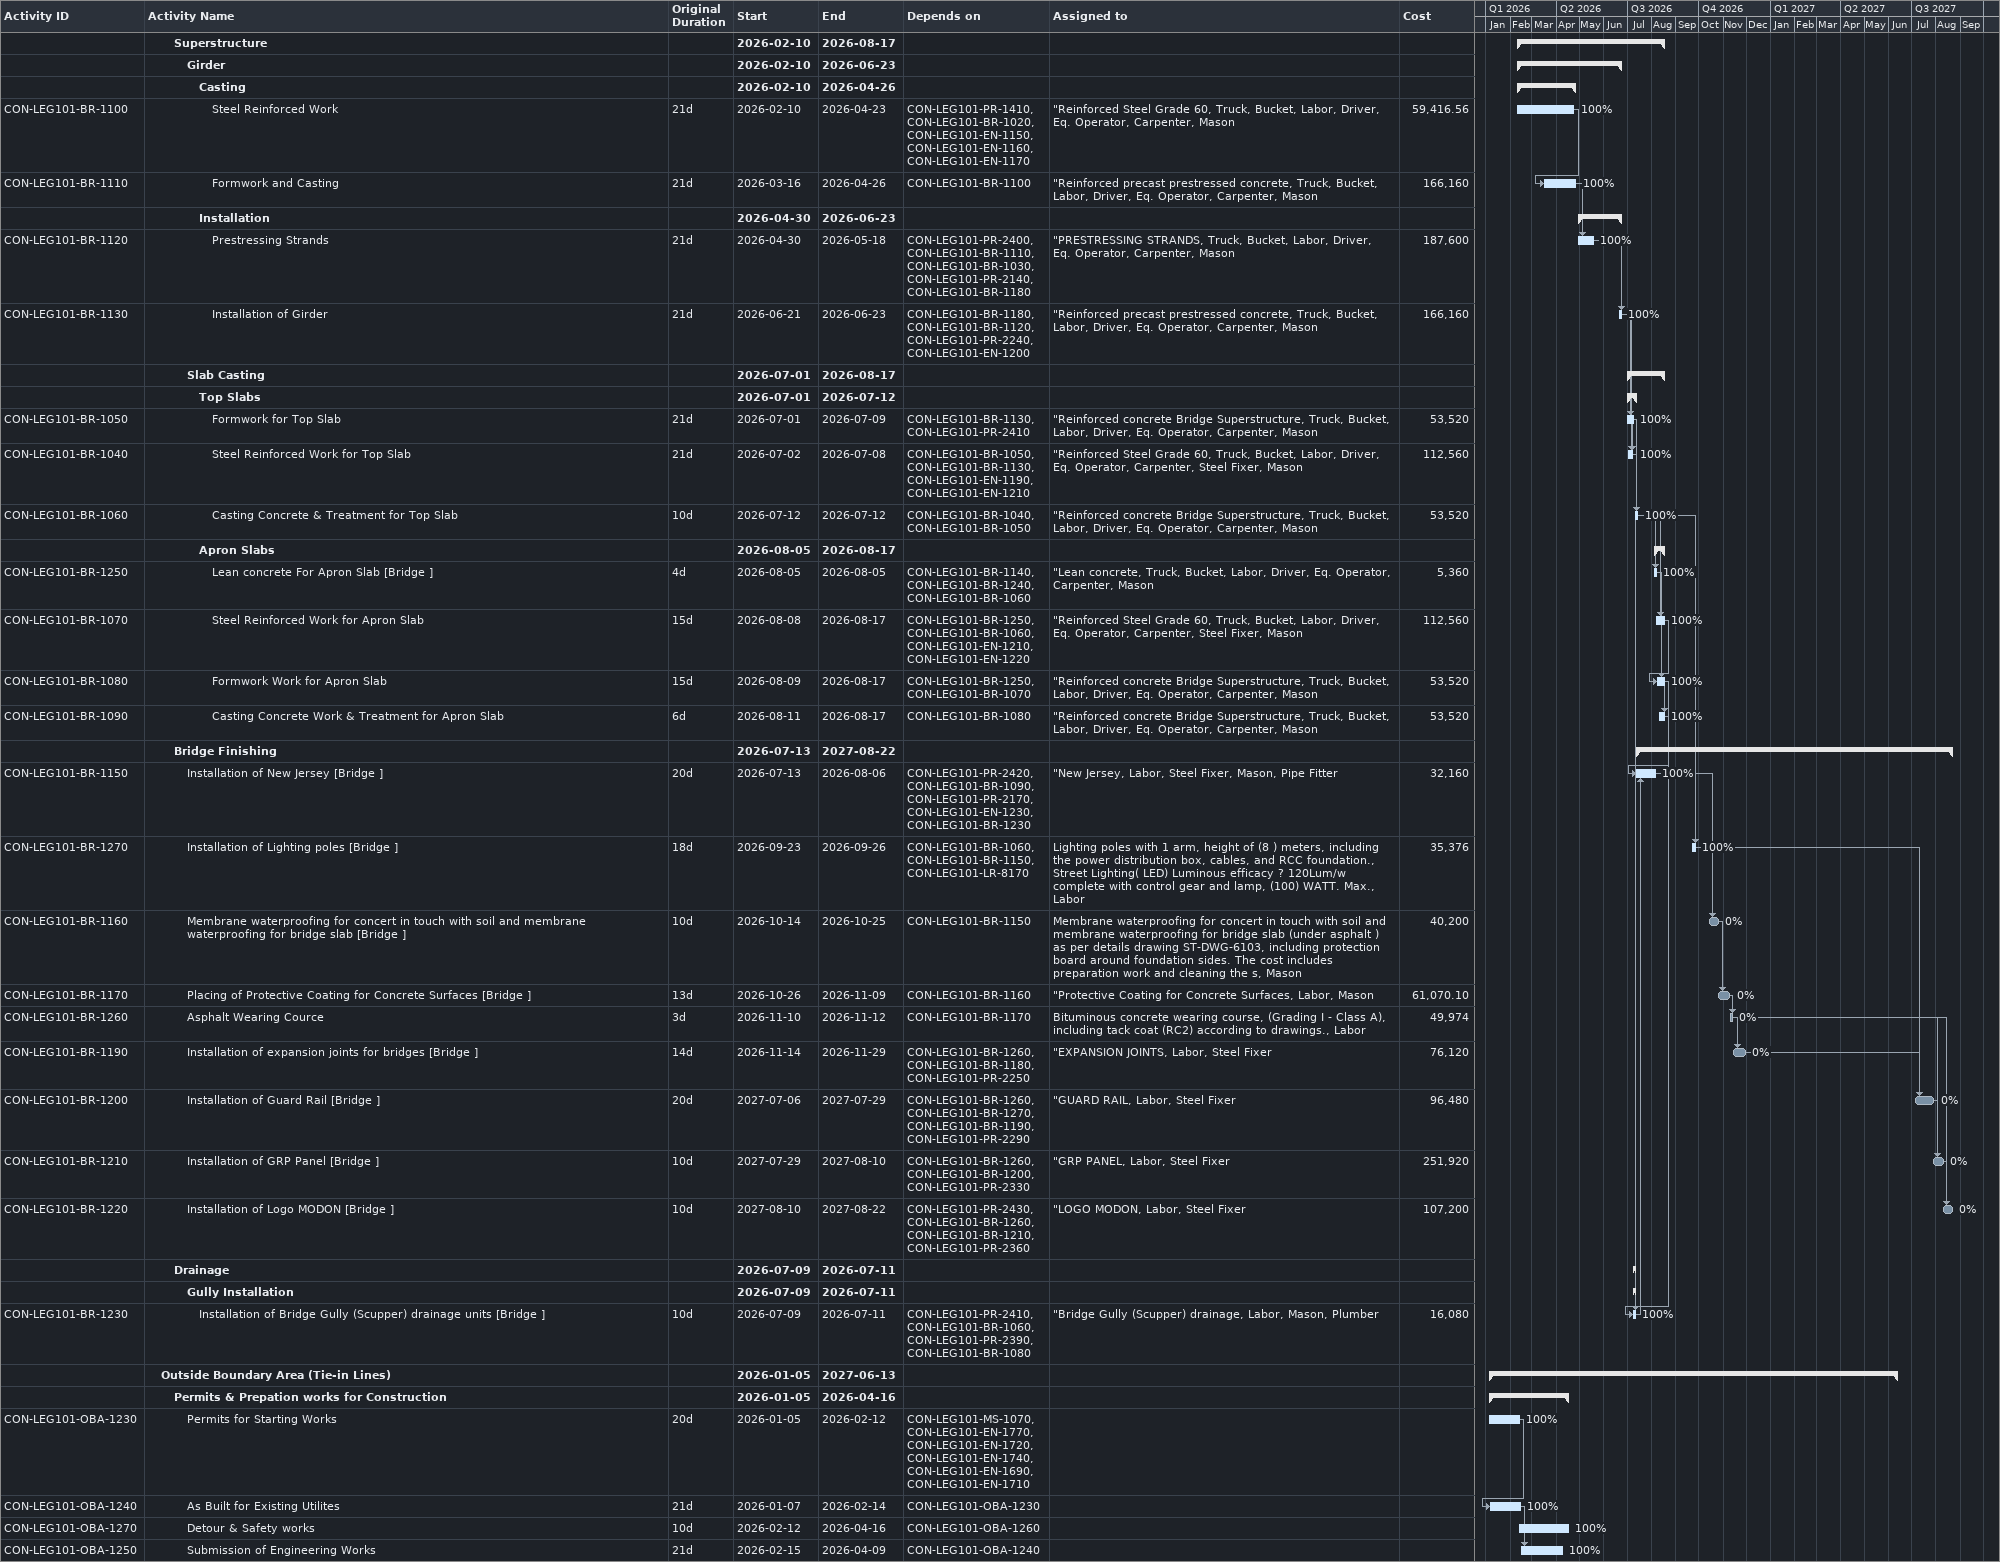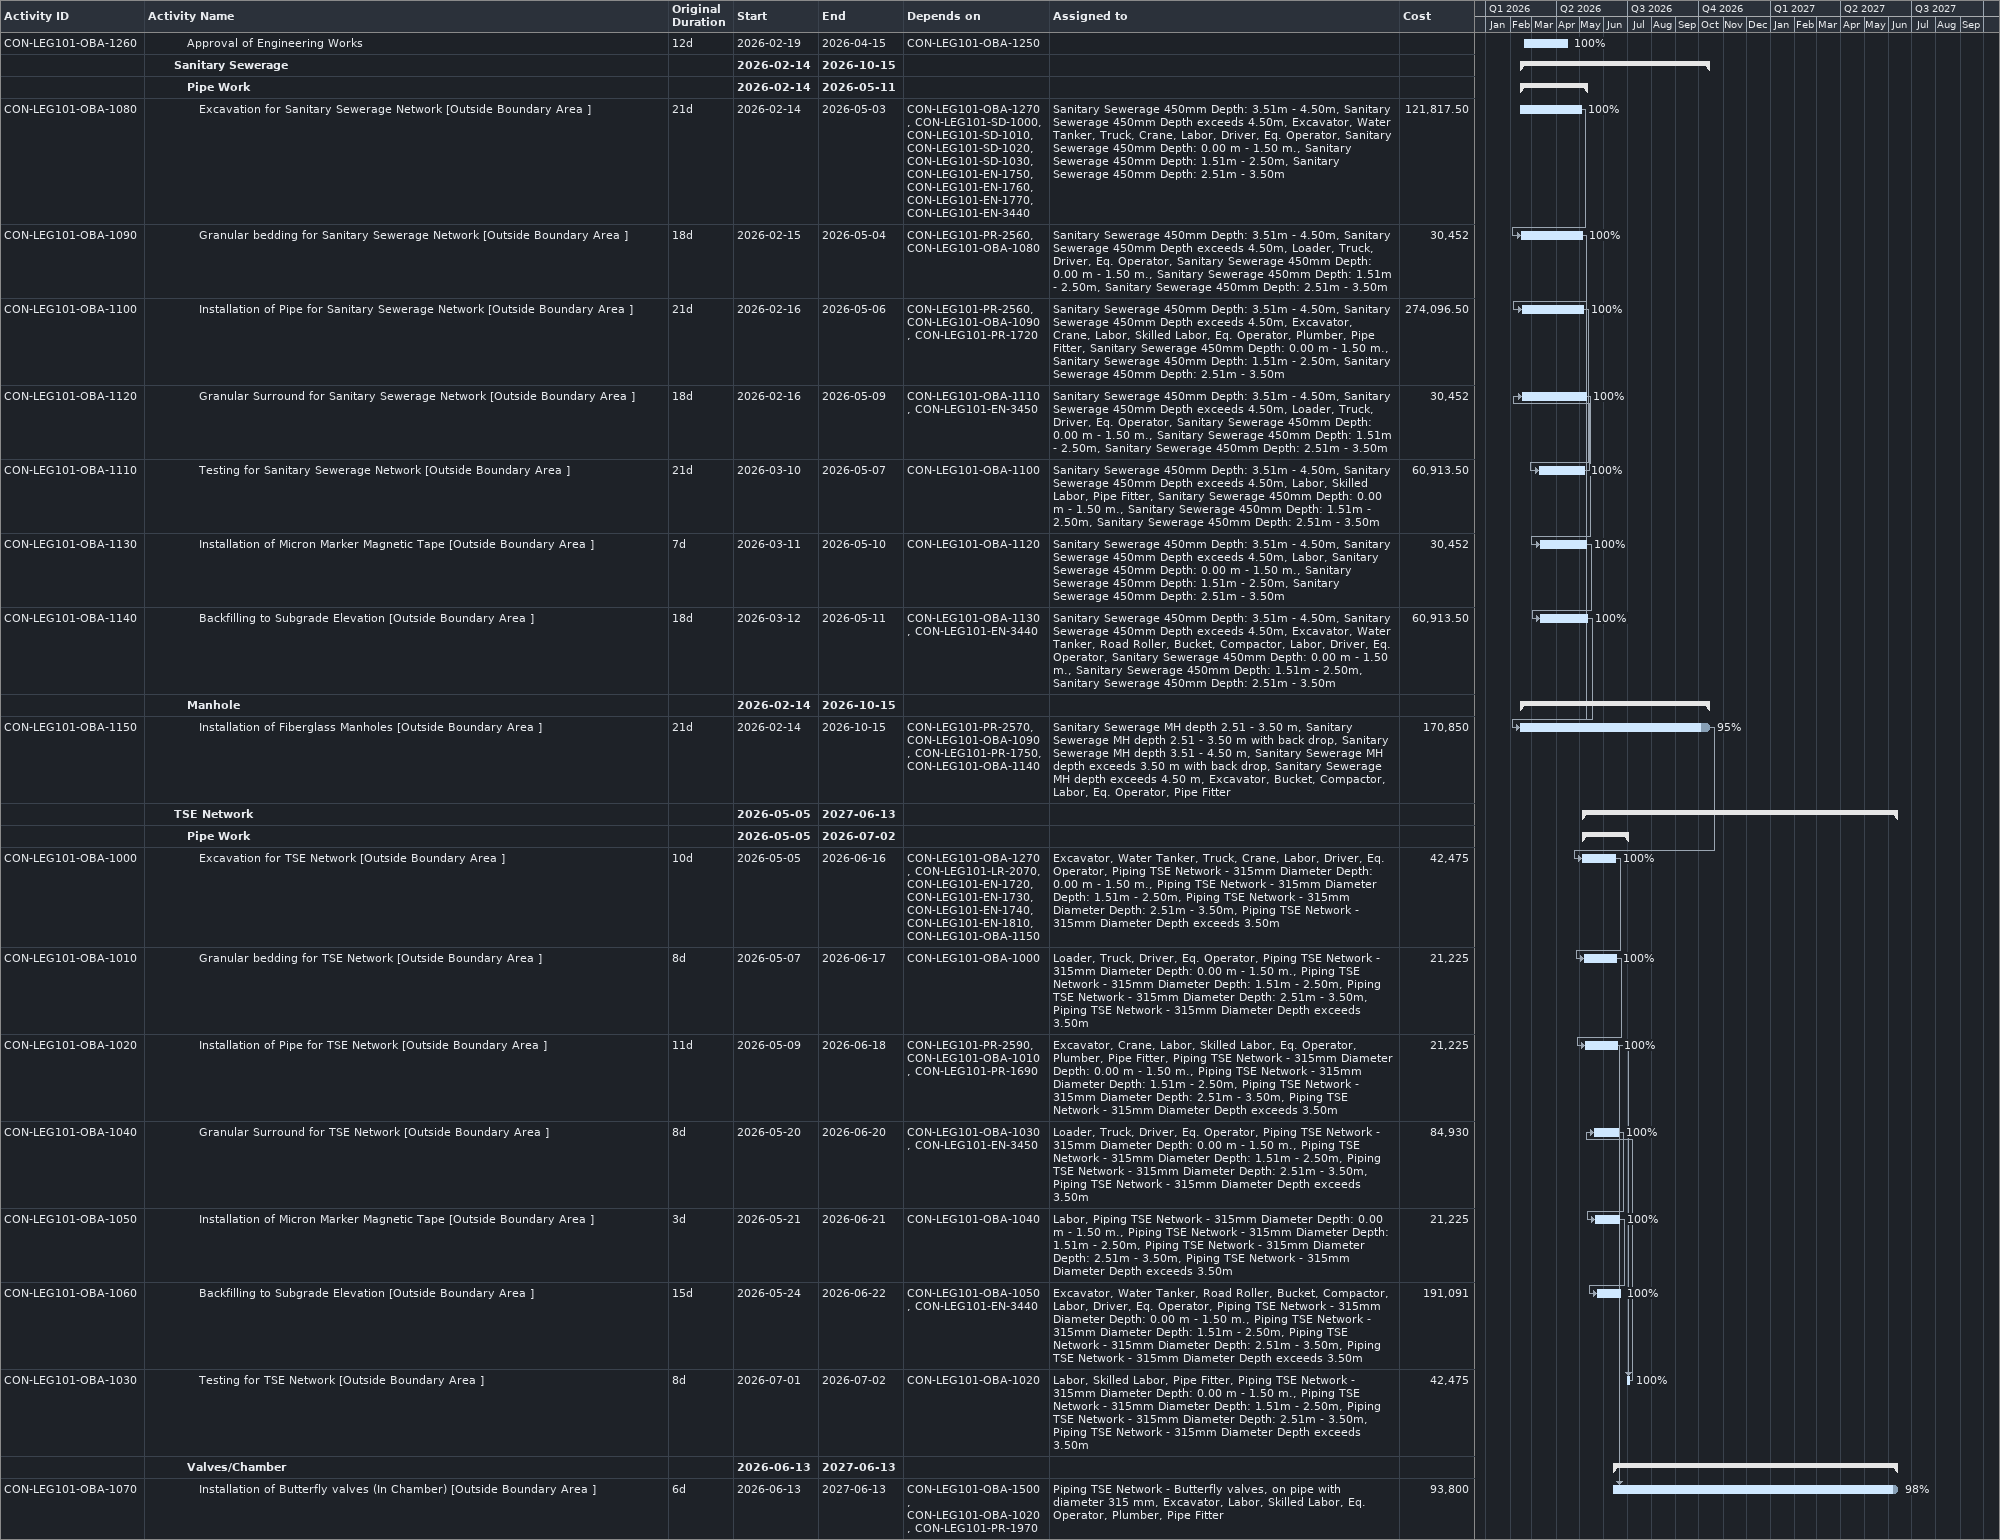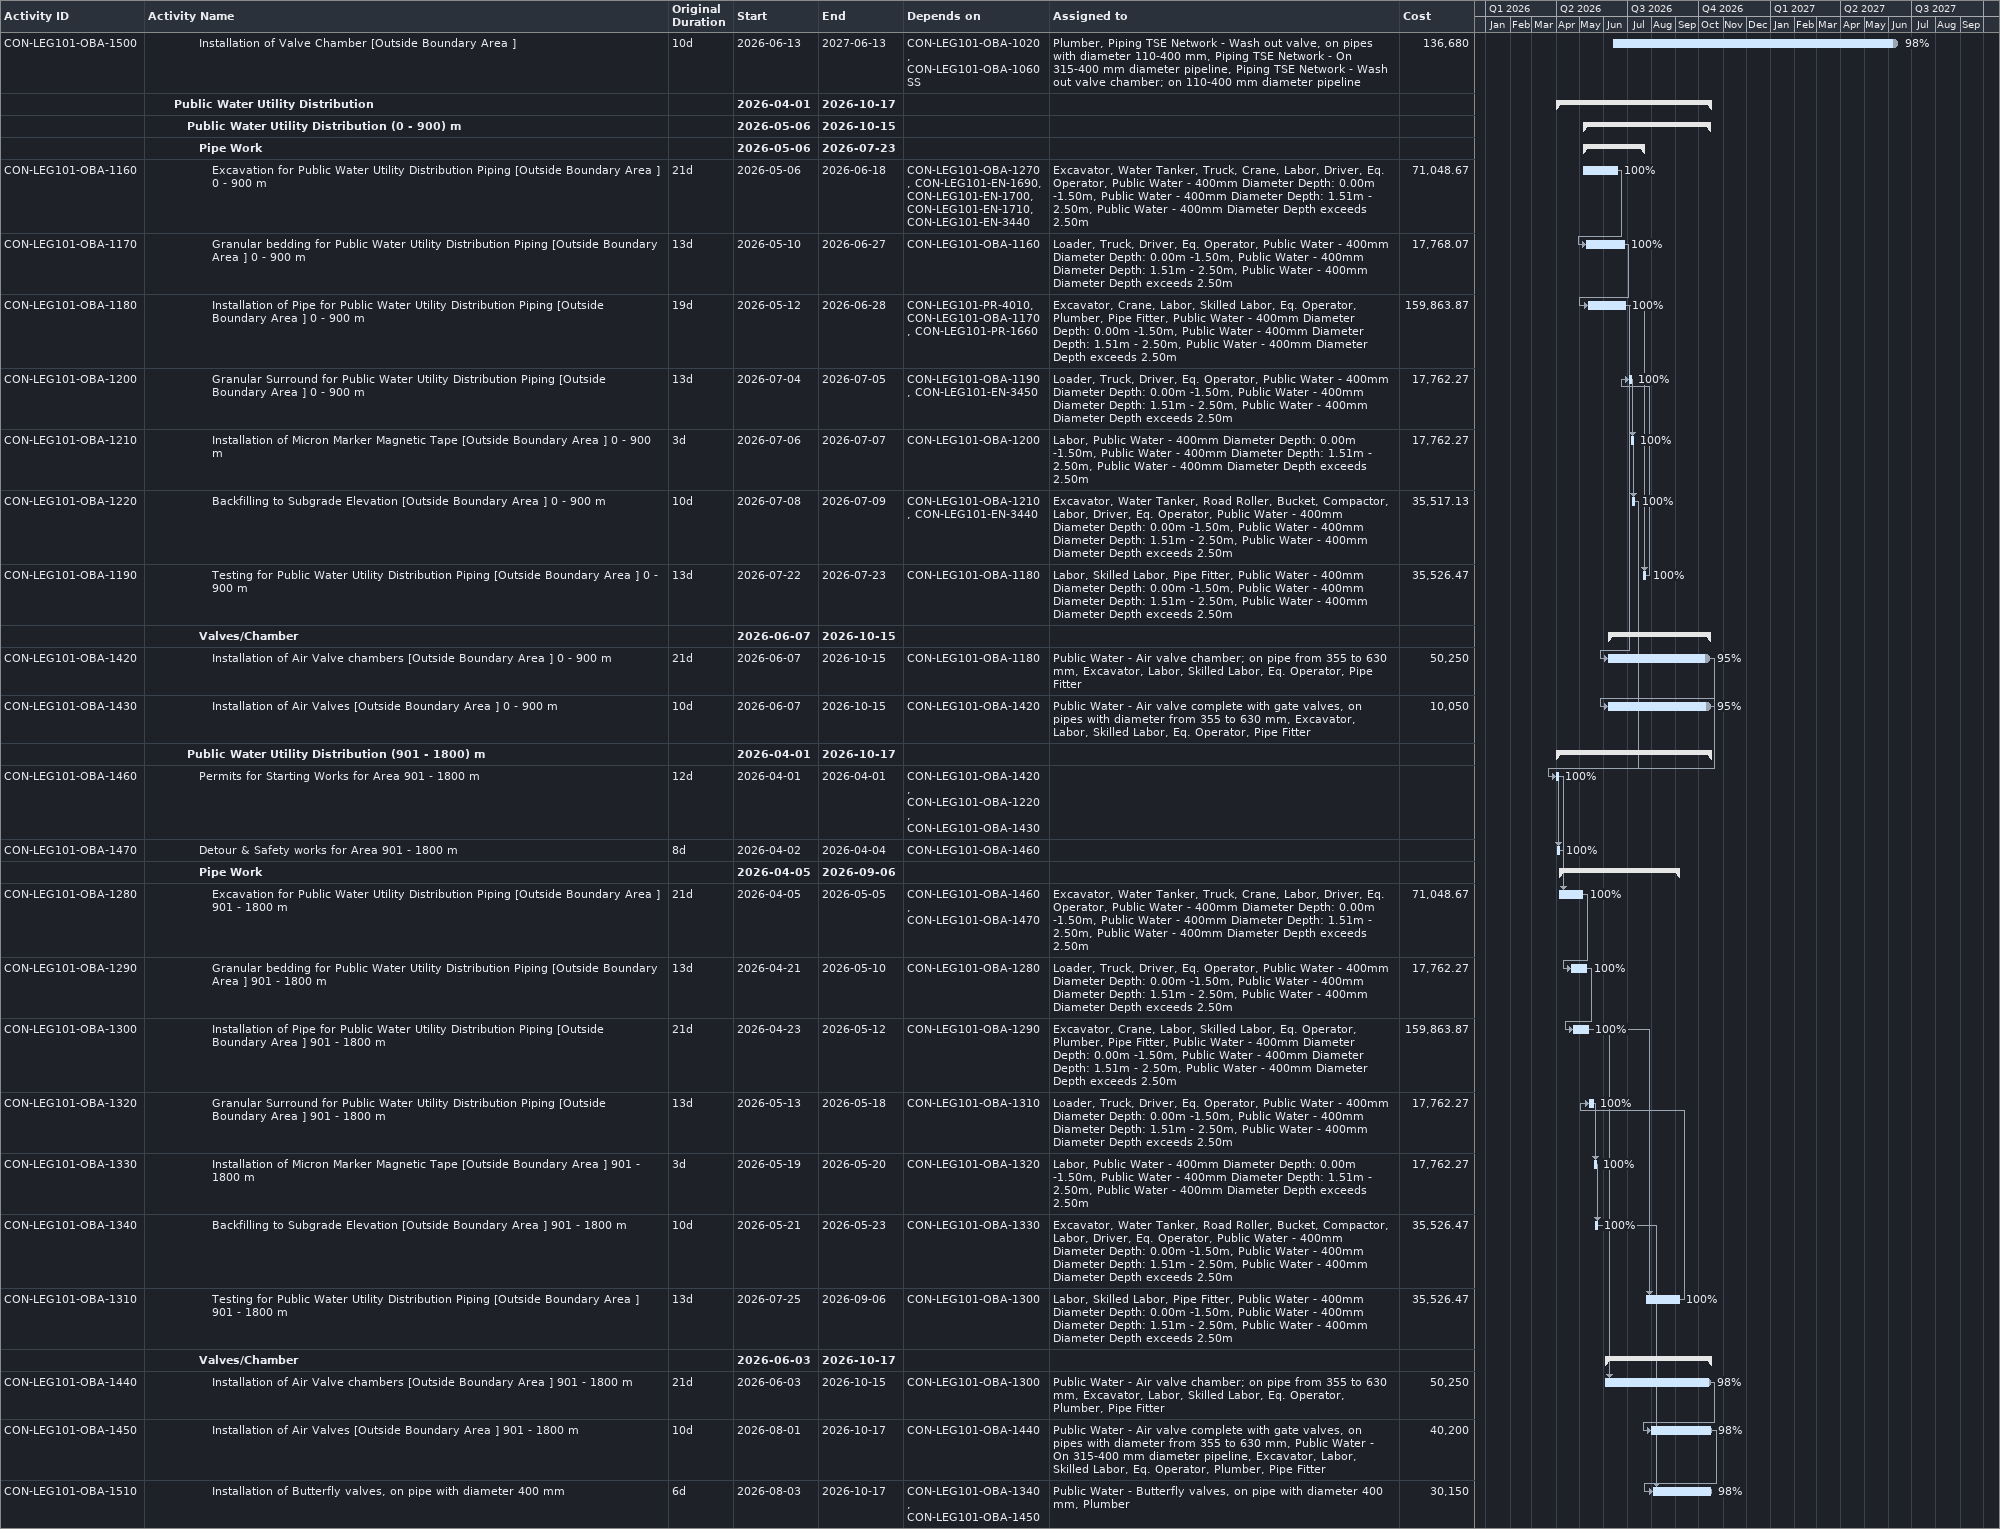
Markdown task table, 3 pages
| ID | Level | Task | Original duration | Start | Finish | Predecessors | Resources | % complete | Cost |
|---|---|---|---|---|---|---|---|---|---|
|  | 3 | **Superstructure** |  | 2026-02-10 | 2026-08-17 |  |  |  |  |
|  | 4 | **Girder** |  | 2026-02-10 | 2026-06-23 |  |  |  |  |
|  | 5 | **Casting** |  | 2026-02-10 | 2026-04-26 |  |  |  |  |
| CON-LEG101-BR-1100 | 6 | Steel Reinforced Work | 21d | 2026-02-10 | 2026-04-23 | CON-LEG101-PR-1410, CON-LEG101-BR-1020, CON-LEG101-EN-1150, CON-LEG101-EN-1160, CON-LEG101-EN-1170 | "Reinforced Steel Grade 60, Truck, Bucket, Labor, Driver, Eq. Operator, Carpenter, Mason | 100 | 59416.56 |
| CON-LEG101-BR-1110 | 6 | Formwork and Casting | 21d | 2026-03-16 | 2026-04-26 | CON-LEG101-BR-1100 | "Reinforced precast prestressed concrete, Truck, Bucket, Labor, Driver, Eq. Operator, Carpenter, Mason | 100 | 166160 |
|  | 5 | **Installation** |  | 2026-04-30 | 2026-06-23 |  |  |  |  |
| CON-LEG101-BR-1120 | 6 | Prestressing Strands | 21d | 2026-04-30 | 2026-05-18 | CON-LEG101-PR-2400, CON-LEG101-BR-1110, CON-LEG101-BR-1030, CON-LEG101-PR-2140, CON-LEG101-BR-1180 | "PRESTRESSING STRANDS, Truck, Bucket, Labor, Driver, Eq. Operator, Carpenter, Mason | 100 | 187600 |
| CON-LEG101-BR-1130 | 6 | Installation of Girder | 21d | 2026-06-21 | 2026-06-23 | CON-LEG101-BR-1180, CON-LEG101-BR-1120, CON-LEG101-PR-2240, CON-LEG101-EN-1200 | "Reinforced precast prestressed concrete, Truck, Bucket, Labor, Driver, Eq. Operator, Carpenter, Mason | 100 | 166160 |
|  | 4 | **Slab Casting** |  | 2026-07-01 | 2026-08-17 |  |  |  |  |
|  | 5 | **Top Slabs** |  | 2026-07-01 | 2026-07-12 |  |  |  |  |
| CON-LEG101-BR-1050 | 6 | Formwork for Top Slab | 21d | 2026-07-01 | 2026-07-09 | CON-LEG101-BR-1130, CON-LEG101-PR-2410 | "Reinforced concrete Bridge Superstructure, Truck, Bucket, Labor, Driver, Eq. Operator, Carpenter, Mason | 100 | 53520 |
| CON-LEG101-BR-1040 | 6 | Steel Reinforced Work for Top Slab | 21d | 2026-07-02 | 2026-07-08 | CON-LEG101-BR-1050, CON-LEG101-BR-1130, CON-LEG101-EN-1190, CON-LEG101-EN-1210 | "Reinforced Steel Grade 60, Truck, Bucket, Labor, Driver, Eq. Operator, Carpenter, Steel Fixer, Mason | 100 | 112560 |
| CON-LEG101-BR-1060 | 6 | Casting Concrete & Treatment for Top Slab | 10d | 2026-07-12 | 2026-07-12 | CON-LEG101-BR-1040, CON-LEG101-BR-1050 | "Reinforced concrete Bridge Superstructure, Truck, Bucket, Labor, Driver, Eq. Operator, Carpenter, Mason | 100 | 53520 |
|  | 5 | **Apron Slabs** |  | 2026-08-05 | 2026-08-17 |  |  |  |  |
| CON-LEG101-BR-1250 | 6 | Lean concrete For Apron Slab [Bridge ] | 4d | 2026-08-05 | 2026-08-05 | CON-LEG101-BR-1140, CON-LEG101-BR-1240, CON-LEG101-BR-1060 | "Lean concrete, Truck, Bucket, Labor, Driver, Eq. Operator, Carpenter, Mason | 100 | 5360 |
| CON-LEG101-BR-1070 | 6 | Steel Reinforced Work for Apron Slab | 15d | 2026-08-08 | 2026-08-17 | CON-LEG101-BR-1250, CON-LEG101-BR-1060, CON-LEG101-EN-1210, CON-LEG101-EN-1220 | "Reinforced Steel Grade 60, Truck, Bucket, Labor, Driver, Eq. Operator, Carpenter, Steel Fixer, Mason | 100 | 112560 |
| CON-LEG101-BR-1080 | 6 | Formwork Work for Apron Slab | 15d | 2026-08-09 | 2026-08-17 | CON-LEG101-BR-1250, CON-LEG101-BR-1070 | "Reinforced concrete Bridge Superstructure, Truck, Bucket, Labor, Driver, Eq. Operator, Carpenter, Mason | 100 | 53520 |
| CON-LEG101-BR-1090 | 6 | Casting Concrete Work & Treatment for Apron Slab | 6d | 2026-08-11 | 2026-08-17 | CON-LEG101-BR-1080 | "Reinforced concrete Bridge Superstructure, Truck, Bucket, Labor, Driver, Eq. Operator, Carpenter, Mason | 100 | 53520 |
|  | 3 | **Bridge Finishing** |  | 2026-07-13 | 2027-08-22 |  |  |  |  |
| CON-LEG101-BR-1150 | 4 | Installation of New Jersey [Bridge ] | 20d | 2026-07-13 | 2026-08-06 | CON-LEG101-PR-2420, CON-LEG101-BR-1090, CON-LEG101-PR-2170, CON-LEG101-EN-1230, CON-LEG101-BR-1230 | "New Jersey, Labor, Steel Fixer, Mason, Pipe Fitter | 100 | 32160 |
| CON-LEG101-BR-1270 | 4 | Installation of Lighting poles [Bridge ] | 18d | 2026-09-23 | 2026-09-26 | CON-LEG101-BR-1060, CON-LEG101-BR-1150, CON-LEG101-LR-8170 | Lighting poles with 1 arm, height of (8 ) meters, including the power distribution box, cables, and RCC foundation., Street Lighting( LED) Luminous efficacy ? 120Lum/w complete with control gear and lamp, (100) WATT. Max., Labor | 100 | 35376 |
| CON-LEG101-BR-1160 | 4 | Membrane waterproofing for concert in touch with soil and membrane waterproofing for bridge slab [Bridge ] | 10d | 2026-10-14 | 2026-10-25 | CON-LEG101-BR-1150 | Membrane waterproofing for concert in touch with soil and membrane waterproofing for bridge slab (under asphalt ) as per details drawing ST-DWG-6103, including protection board around foundation sides. The cost includes preparation work and cleaning the s, Mason | 0 | 40200 |
| CON-LEG101-BR-1170 | 4 | Placing of Protective Coating for Concrete Surfaces [Bridge ] | 13d | 2026-10-26 | 2026-11-09 | CON-LEG101-BR-1160 | "Protective Coating for Concrete Surfaces, Labor, Mason | 0 | 61070.10 |
| CON-LEG101-BR-1260 | 4 | Asphalt Wearing Cource | 3d | 2026-11-10 | 2026-11-12 | CON-LEG101-BR-1170 | Bituminous concrete wearing course, (Grading I - Class A), including tack coat (RC2) according to drawings., Labor | 0 | 49974 |
| CON-LEG101-BR-1190 | 4 | Installation of expansion joints for bridges [Bridge ] | 14d | 2026-11-14 | 2026-11-29 | CON-LEG101-BR-1260, CON-LEG101-BR-1180, CON-LEG101-PR-2250 | "EXPANSION JOINTS, Labor, Steel Fixer | 0 | 76120 |
| CON-LEG101-BR-1200 | 4 | Installation of Guard Rail [Bridge ] | 20d | 2027-07-06 | 2027-07-29 | CON-LEG101-BR-1260, CON-LEG101-BR-1270, CON-LEG101-BR-1190, CON-LEG101-PR-2290 | "GUARD RAIL, Labor, Steel Fixer | 0 | 96480 |
| CON-LEG101-BR-1210 | 4 | Installation of GRP Panel [Bridge ] | 10d | 2027-07-29 | 2027-08-10 | CON-LEG101-BR-1260, CON-LEG101-BR-1200, CON-LEG101-PR-2330 | "GRP PANEL, Labor, Steel Fixer | 0 | 251920 |
| CON-LEG101-BR-1220 | 4 | Installation of Logo MODON [Bridge ] | 10d | 2027-08-10 | 2027-08-22 | CON-LEG101-PR-2430, CON-LEG101-BR-1260, CON-LEG101-BR-1210, CON-LEG101-PR-2360 | "LOGO MODON, Labor, Steel Fixer | 0 | 107200 |
|  | 3 | **Drainage** |  | 2026-07-09 | 2026-07-11 |  |  |  |  |
|  | 4 | **Gully Installation** |  | 2026-07-09 | 2026-07-11 |  |  |  |  |
| CON-LEG101-BR-1230 | 5 | Installation of Bridge Gully (Scupper) drainage units [Bridge ] | 10d | 2026-07-09 | 2026-07-11 | CON-LEG101-PR-2410, CON-LEG101-BR-1060, CON-LEG101-PR-2390, CON-LEG101-BR-1080 | "Bridge Gully (Scupper) drainage, Labor, Mason, Plumber | 100 | 16080 |
|  | 2 | **Outside Boundary Area (Tie-in Lines)** |  | 2026-01-05 | 2027-06-13 |  |  |  |  |
|  | 3 | **Permits & Prepation works for Construction** |  | 2026-01-05 | 2026-04-16 |  |  |  |  |
| CON-LEG101-OBA-1230 | 4 | Permits for Starting Works | 20d | 2026-01-05 | 2026-02-12 | CON-LEG101-MS-1070, CON-LEG101-EN-1770, CON-LEG101-EN-1720, CON-LEG101-EN-1740, CON-LEG101-EN-1690, CON-LEG101-EN-1710 |  | 100 |  |
| CON-LEG101-OBA-1240 | 4 | As Built for Existing Utilites | 21d | 2026-01-07 | 2026-02-14 | CON-LEG101-OBA-1230 |  | 100 |  |
| CON-LEG101-OBA-1270 | 4 | Detour & Safety works | 10d | 2026-02-12 | 2026-04-16 | CON-LEG101-OBA-1260 |  | 100 |  |
| CON-LEG101-OBA-1250 | 4 | Submission of Engineering Works | 21d | 2026-02-15 | 2026-04-09 | CON-LEG101-OBA-1240 |  | 100 |  |
| CON-LEG101-OBA-1260 | 4 | Approval of Engineering Works | 12d | 2026-02-19 | 2026-04-15 | CON-LEG101-OBA-1250 |  | 100 |  |
|  | 3 | **Sanitary Sewerage** |  | 2026-02-14 | 2026-10-15 |  |  |  |  |
|  | 4 | **Pipe Work** |  | 2026-02-14 | 2026-05-11 |  |  |  |  |
| CON-LEG101-OBA-1080 | 5 | Excavation for Sanitary Sewerage Network [Outside Boundary Area ] | 21d | 2026-02-14 | 2026-05-03 | CON-LEG101-OBA-1270, CON-LEG101-SD-1000, CON-LEG101-SD-1010, CON-LEG101-SD-1020, CON-LEG101-SD-1030, CON-LEG101-EN-1750, CON-LEG101-EN-1760, CON-LEG101-EN-1770, CON-LEG101-EN-3440 | Sanitary Sewerage 450mm Depth: 3.51m - 4.50m, Sanitary Sewerage 450mm Depth exceeds 4.50m, Excavator, Water Tanker, Truck, Crane, Labor, Driver, Eq. Operator, Sanitary Sewerage 450mm Depth: 0.00 m - 1.50 m., Sanitary Sewerage 450mm Depth: 1.51m - 2.50m, Sanitary Sewerage 450mm Depth: 2.51m - 3.50m | 100 | 121817.50 |
| CON-LEG101-OBA-1090 | 5 | Granular bedding for Sanitary Sewerage Network [Outside Boundary Area ] | 18d | 2026-02-15 | 2026-05-04 | CON-LEG101-PR-2560, CON-LEG101-OBA-1080 | Sanitary Sewerage 450mm Depth: 3.51m - 4.50m, Sanitary Sewerage 450mm Depth exceeds 4.50m, Loader, Truck, Driver, Eq. Operator, Sanitary Sewerage 450mm Depth: 0.00 m - 1.50 m., Sanitary Sewerage 450mm Depth: 1.51m - 2.50m, Sanitary Sewerage 450mm Depth: 2.51m - 3.50m | 100 | 30452 |
| CON-LEG101-OBA-1100 | 5 | Installation of Pipe for Sanitary Sewerage Network [Outside Boundary Area ] | 21d | 2026-02-16 | 2026-05-06 | CON-LEG101-PR-2560, CON-LEG101-OBA-1090, CON-LEG101-PR-1720 | Sanitary Sewerage 450mm Depth: 3.51m - 4.50m, Sanitary Sewerage 450mm Depth exceeds 4.50m, Excavator, Crane, Labor, Skilled Labor, Eq. Operator, Plumber, Pipe Fitter, Sanitary Sewerage 450mm Depth: 0.00 m - 1.50 m., Sanitary Sewerage 450mm Depth: 1.51m - 2.50m, Sanitary Sewerage 450mm Depth: 2.51m - 3.50m | 100 | 274096.50 |
| CON-LEG101-OBA-1120 | 5 | Granular Surround for Sanitary Sewerage Network [Outside Boundary Area ] | 18d | 2026-02-16 | 2026-05-09 | CON-LEG101-OBA-1110, CON-LEG101-EN-3450 | Sanitary Sewerage 450mm Depth: 3.51m - 4.50m, Sanitary Sewerage 450mm Depth exceeds 4.50m, Loader, Truck, Driver, Eq. Operator, Sanitary Sewerage 450mm Depth: 0.00 m - 1.50 m., Sanitary Sewerage 450mm Depth: 1.51m - 2.50m, Sanitary Sewerage 450mm Depth: 2.51m - 3.50m | 100 | 30452 |
| CON-LEG101-OBA-1110 | 5 | Testing for Sanitary Sewerage Network [Outside Boundary Area ] | 21d | 2026-03-10 | 2026-05-07 | CON-LEG101-OBA-1100 | Sanitary Sewerage 450mm Depth: 3.51m - 4.50m, Sanitary Sewerage 450mm Depth exceeds 4.50m, Labor, Skilled Labor, Pipe Fitter, Sanitary Sewerage 450mm Depth: 0.00 m - 1.50 m., Sanitary Sewerage 450mm Depth: 1.51m - 2.50m, Sanitary Sewerage 450mm Depth: 2.51m - 3.50m | 100 | 60913.50 |
| CON-LEG101-OBA-1130 | 5 | Installation of Micron Marker Magnetic Tape [Outside Boundary Area ] | 7d | 2026-03-11 | 2026-05-10 | CON-LEG101-OBA-1120 | Sanitary Sewerage 450mm Depth: 3.51m - 4.50m, Sanitary Sewerage 450mm Depth exceeds 4.50m, Labor, Sanitary Sewerage 450mm Depth: 0.00 m - 1.50 m., Sanitary Sewerage 450mm Depth: 1.51m - 2.50m, Sanitary Sewerage 450mm Depth: 2.51m - 3.50m | 100 | 30452 |
| CON-LEG101-OBA-1140 | 5 | Backfilling to Subgrade Elevation [Outside Boundary Area ] | 18d | 2026-03-12 | 2026-05-11 | CON-LEG101-OBA-1130, CON-LEG101-EN-3440 | Sanitary Sewerage 450mm Depth: 3.51m - 4.50m, Sanitary Sewerage 450mm Depth exceeds 4.50m, Excavator, Water Tanker, Road Roller, Bucket, Compactor, Labor, Driver, Eq. Operator, Sanitary Sewerage 450mm Depth: 0.00 m - 1.50 m., Sanitary Sewerage 450mm Depth: 1.51m - 2.50m, Sanitary Sewerage 450mm Depth: 2.51m - 3.50m | 100 | 60913.50 |
|  | 4 | **Manhole** |  | 2026-02-14 | 2026-10-15 |  |  |  |  |
| CON-LEG101-OBA-1150 | 5 | Installation of Fiberglass Manholes [Outside Boundary Area ] | 21d | 2026-02-14 | 2026-10-15 | CON-LEG101-PR-2570, CON-LEG101-OBA-1090, CON-LEG101-PR-1750, CON-LEG101-OBA-1140 | Sanitary Sewerage MH depth 2.51 - 3.50 m, Sanitary Sewerage MH depth 2.51 - 3.50 m with back drop, Sanitary Sewerage MH depth 3.51 - 4.50 m, Sanitary Sewerage MH depth exceeds 3.50 m with back drop, Sanitary Sewerage MH depth exceeds 4.50 m, Excavator, Bucket, Compactor, Labor, Eq. Operator, Pipe Fitter | 95 | 170850 |
|  | 3 | **TSE Network** |  | 2026-05-05 | 2027-06-13 |  |  |  |  |
|  | 4 | **Pipe Work** |  | 2026-05-05 | 2026-07-02 |  |  |  |  |
| CON-LEG101-OBA-1000 | 5 | Excavation for TSE Network [Outside Boundary Area ] | 10d | 2026-05-05 | 2026-06-16 | CON-LEG101-OBA-1270, CON-LEG101-LR-2070, CON-LEG101-EN-1720, CON-LEG101-EN-1730, CON-LEG101-EN-1740, CON-LEG101-EN-1810, CON-LEG101-OBA-1150 | Excavator, Water Tanker, Truck, Crane, Labor, Driver, Eq. Operator, Piping TSE Network - 315mm Diameter Depth: 0.00 m - 1.50 m., Piping TSE Network - 315mm Diameter Depth: 1.51m - 2.50m, Piping TSE Network - 315mm Diameter Depth: 2.51m - 3.50m, Piping TSE Network - 315mm Diameter Depth exceeds 3.50m | 100 | 42475 |
| CON-LEG101-OBA-1010 | 5 | Granular bedding for TSE Network [Outside Boundary Area ] | 8d | 2026-05-07 | 2026-06-17 | CON-LEG101-OBA-1000 | Loader, Truck, Driver, Eq. Operator, Piping TSE Network - 315mm Diameter Depth: 0.00 m - 1.50 m., Piping TSE Network - 315mm Diameter Depth: 1.51m - 2.50m, Piping TSE Network - 315mm Diameter Depth: 2.51m - 3.50m, Piping TSE Network - 315mm Diameter Depth exceeds 3.50m | 100 | 21225 |
| CON-LEG101-OBA-1020 | 5 | Installation of Pipe for TSE Network [Outside Boundary Area ] | 11d | 2026-05-09 | 2026-06-18 | CON-LEG101-PR-2590, CON-LEG101-OBA-1010, CON-LEG101-PR-1690 | Excavator, Crane, Labor, Skilled Labor, Eq. Operator, Plumber, Pipe Fitter, Piping TSE Network - 315mm Diameter Depth: 0.00 m - 1.50 m., Piping TSE Network - 315mm Diameter Depth: 1.51m - 2.50m, Piping TSE Network - 315mm Diameter Depth: 2.51m - 3.50m, Piping TSE Network - 315mm Diameter Depth exceeds 3.50m | 100 | 21225 |
| CON-LEG101-OBA-1040 | 5 | Granular Surround for TSE Network [Outside Boundary Area ] | 8d | 2026-05-20 | 2026-06-20 | CON-LEG101-OBA-1030, CON-LEG101-EN-3450 | Loader, Truck, Driver, Eq. Operator, Piping TSE Network - 315mm Diameter Depth: 0.00 m - 1.50 m., Piping TSE Network - 315mm Diameter Depth: 1.51m - 2.50m, Piping TSE Network - 315mm Diameter Depth: 2.51m - 3.50m, Piping TSE Network - 315mm Diameter Depth exceeds 3.50m | 100 | 84930 |
| CON-LEG101-OBA-1050 | 5 | Installation of Micron Marker Magnetic Tape [Outside Boundary Area ] | 3d | 2026-05-21 | 2026-06-21 | CON-LEG101-OBA-1040 | Labor, Piping TSE Network - 315mm Diameter Depth: 0.00 m - 1.50 m., Piping TSE Network - 315mm Diameter Depth: 1.51m - 2.50m, Piping TSE Network - 315mm Diameter Depth: 2.51m - 3.50m, Piping TSE Network - 315mm Diameter Depth exceeds 3.50m | 100 | 21225 |
| CON-LEG101-OBA-1060 | 5 | Backfilling to Subgrade Elevation [Outside Boundary Area ] | 15d | 2026-05-24 | 2026-06-22 | CON-LEG101-OBA-1050, CON-LEG101-EN-3440 | Excavator, Water Tanker, Road Roller, Bucket, Compactor, Labor, Driver, Eq. Operator, Piping TSE Network - 315mm Diameter Depth: 0.00 m - 1.50 m., Piping TSE Network - 315mm Diameter Depth: 1.51m - 2.50m, Piping TSE Network - 315mm Diameter Depth: 2.51m - 3.50m, Piping TSE Network - 315mm Diameter Depth exceeds 3.50m | 100 | 191091 |
| CON-LEG101-OBA-1030 | 5 | Testing for TSE Network [Outside Boundary Area ] | 8d | 2026-07-01 | 2026-07-02 | CON-LEG101-OBA-1020 | Labor, Skilled Labor, Pipe Fitter, Piping TSE Network - 315mm Diameter Depth: 0.00 m - 1.50 m., Piping TSE Network - 315mm Diameter Depth: 1.51m - 2.50m, Piping TSE Network - 315mm Diameter Depth: 2.51m - 3.50m, Piping TSE Network - 315mm Diameter Depth exceeds 3.50m | 100 | 42475 |
|  | 4 | **Valves/Chamber** |  | 2026-06-13 | 2027-06-13 |  |  |  |  |
| CON-LEG101-OBA-1070 | 5 | Installation of Butterfly valves (In Chamber) [Outside Boundary Area ] | 6d | 2026-06-13 | 2027-06-13 | CON-LEG101-OBA-1500, CON-LEG101-OBA-1020, CON-LEG101-PR-1970 | Piping TSE Network - Butterfly valves, on pipe with diameter 315 mm, Excavator, Labor, Skilled Labor, Eq. Operator, Plumber, Pipe Fitter | 98 | 93800 |
| CON-LEG101-OBA-1500 | 5 | Installation of Valve Chamber [Outside Boundary Area ] | 10d | 2026-06-13 | 2027-06-13 | CON-LEG101-OBA-1020, CON-LEG101-OBA-1060SS | Plumber, Piping TSE Network - Wash out valve, on pipes with diameter 110-400 mm, Piping TSE Network - On 315-400 mm diameter pipeline, Piping TSE Network - Wash out valve chamber; on 110-400 mm diameter pipeline | 98 | 136680 |
|  | 3 | **Public Water Utility Distribution** |  | 2026-04-01 | 2026-10-17 |  |  |  |  |
|  | 4 | **Public Water Utility Distribution (0 - 900) m** |  | 2026-05-06 | 2026-10-15 |  |  |  |  |
|  | 5 | **Pipe Work** |  | 2026-05-06 | 2026-07-23 |  |  |  |  |
| CON-LEG101-OBA-1160 | 6 | Excavation for Public Water Utility Distribution Piping [Outside Boundary Area ] 0 - 900 m | 21d | 2026-05-06 | 2026-06-18 | CON-LEG101-OBA-1270, CON-LEG101-EN-1690, CON-LEG101-EN-1700, CON-LEG101-EN-1710, CON-LEG101-EN-3440 | Excavator, Water Tanker, Truck, Crane, Labor, Driver, Eq. Operator, Public Water - 400mm Diameter Depth: 0.00m -1.50m, Public Water - 400mm Diameter Depth: 1.51m - 2.50m, Public Water - 400mm Diameter Depth exceeds 2.50m | 100 | 71048.67 |
| CON-LEG101-OBA-1170 | 6 | Granular bedding for Public Water Utility Distribution Piping [Outside Boundary Area ] 0 - 900 m | 13d | 2026-05-10 | 2026-06-27 | CON-LEG101-OBA-1160 | Loader, Truck, Driver, Eq. Operator, Public Water - 400mm Diameter Depth: 0.00m -1.50m, Public Water - 400mm Diameter Depth: 1.51m - 2.50m, Public Water - 400mm Diameter Depth exceeds 2.50m | 100 | 17768.07 |
| CON-LEG101-OBA-1180 | 6 | Installation of Pipe for Public Water Utility Distribution Piping [Outside Boundary Area ] 0 - 900 m | 19d | 2026-05-12 | 2026-06-28 | CON-LEG101-PR-4010, CON-LEG101-OBA-1170, CON-LEG101-PR-1660 | Excavator, Crane, Labor, Skilled Labor, Eq. Operator, Plumber, Pipe Fitter, Public Water - 400mm Diameter Depth: 0.00m -1.50m, Public Water - 400mm Diameter Depth: 1.51m - 2.50m, Public Water - 400mm Diameter Depth exceeds 2.50m | 100 | 159863.87 |
| CON-LEG101-OBA-1200 | 6 | Granular Surround for Public Water Utility Distribution Piping [Outside Boundary Area ] 0 - 900 m | 13d | 2026-07-04 | 2026-07-05 | CON-LEG101-OBA-1190, CON-LEG101-EN-3450 | Loader, Truck, Driver, Eq. Operator, Public Water - 400mm Diameter Depth: 0.00m -1.50m, Public Water - 400mm Diameter Depth: 1.51m - 2.50m, Public Water - 400mm Diameter Depth exceeds 2.50m | 100 | 17762.27 |
| CON-LEG101-OBA-1210 | 6 | Installation of Micron Marker Magnetic Tape [Outside Boundary Area ] 0 - 900 m | 3d | 2026-07-06 | 2026-07-07 | CON-LEG101-OBA-1200 | Labor, Public Water - 400mm Diameter Depth: 0.00m -1.50m, Public Water - 400mm Diameter Depth: 1.51m - 2.50m, Public Water - 400mm Diameter Depth exceeds 2.50m | 100 | 17762.27 |
| CON-LEG101-OBA-1220 | 6 | Backfilling to Subgrade Elevation [Outside Boundary Area ] 0 - 900 m | 10d | 2026-07-08 | 2026-07-09 | CON-LEG101-OBA-1210, CON-LEG101-EN-3440 | Excavator, Water Tanker, Road Roller, Bucket, Compactor, Labor, Driver, Eq. Operator, Public Water - 400mm Diameter Depth: 0.00m -1.50m, Public Water - 400mm Diameter Depth: 1.51m - 2.50m, Public Water - 400mm Diameter Depth exceeds 2.50m | 100 | 35517.13 |
| CON-LEG101-OBA-1190 | 6 | Testing for Public Water Utility Distribution Piping [Outside Boundary Area ] 0 - 900 m | 13d | 2026-07-22 | 2026-07-23 | CON-LEG101-OBA-1180 | Labor, Skilled Labor, Pipe Fitter, Public Water - 400mm Diameter Depth: 0.00m -1.50m, Public Water - 400mm Diameter Depth: 1.51m - 2.50m, Public Water - 400mm Diameter Depth exceeds 2.50m | 100 | 35526.47 |
|  | 5 | **Valves/Chamber** |  | 2026-06-07 | 2026-10-15 |  |  |  |  |
| CON-LEG101-OBA-1420 | 6 | Installation of Air Valve chambers [Outside Boundary Area ] 0 - 900 m | 21d | 2026-06-07 | 2026-10-15 | CON-LEG101-OBA-1180 | Public Water - Air valve chamber; on pipe from 355 to 630 mm, Excavator, Labor, Skilled Labor, Eq. Operator, Pipe Fitter | 95 | 50250 |
| CON-LEG101-OBA-1430 | 6 | Installation of Air Valves [Outside Boundary Area ] 0 - 900 m | 10d | 2026-06-07 | 2026-10-15 | CON-LEG101-OBA-1420 | Public Water - Air valve complete with gate valves, on pipes with diameter from 355 to 630 mm, Excavator, Labor, Skilled Labor, Eq. Operator, Pipe Fitter | 95 | 10050 |
|  | 4 | **Public Water Utility Distribution (901 - 1800) m** |  | 2026-04-01 | 2026-10-17 |  |  |  |  |
| CON-LEG101-OBA-1460 | 5 | Permits for Starting Works for Area 901 - 1800 m | 12d | 2026-04-01 | 2026-04-01 | CON-LEG101-OBA-1420, CON-LEG101-OBA-1220, CON-LEG101-OBA-1430 |  | 100 |  |
| CON-LEG101-OBA-1470 | 5 | Detour & Safety works for Area 901 - 1800 m | 8d | 2026-04-02 | 2026-04-04 | CON-LEG101-OBA-1460 |  | 100 |  |
|  | 5 | **Pipe Work** |  | 2026-04-05 | 2026-09-06 |  |  |  |  |
| CON-LEG101-OBA-1280 | 6 | Excavation for Public Water Utility Distribution Piping [Outside Boundary Area ] 901 - 1800 m | 21d | 2026-04-05 | 2026-05-05 | CON-LEG101-OBA-1460, CON-LEG101-OBA-1470 | Excavator, Water Tanker, Truck, Crane, Labor, Driver, Eq. Operator, Public Water - 400mm Diameter Depth: 0.00m -1.50m, Public Water - 400mm Diameter Depth: 1.51m - 2.50m, Public Water - 400mm Diameter Depth exceeds 2.50m | 100 | 71048.67 |
| CON-LEG101-OBA-1290 | 6 | Granular bedding for Public Water Utility Distribution Piping [Outside Boundary Area ] 901 - 1800 m | 13d | 2026-04-21 | 2026-05-10 | CON-LEG101-OBA-1280 | Loader, Truck, Driver, Eq. Operator, Public Water - 400mm Diameter Depth: 0.00m -1.50m, Public Water - 400mm Diameter Depth: 1.51m - 2.50m, Public Water - 400mm Diameter Depth exceeds 2.50m | 100 | 17762.27 |
| CON-LEG101-OBA-1300 | 6 | Installation of Pipe for Public Water Utility Distribution Piping [Outside Boundary Area ] 901 - 1800 m | 21d | 2026-04-23 | 2026-05-12 | CON-LEG101-OBA-1290 | Excavator, Crane, Labor, Skilled Labor, Eq. Operator, Plumber, Pipe Fitter, Public Water - 400mm Diameter Depth: 0.00m -1.50m, Public Water - 400mm Diameter Depth: 1.51m - 2.50m, Public Water - 400mm Diameter Depth exceeds 2.50m | 100 | 159863.87 |
| CON-LEG101-OBA-1320 | 6 | Granular Surround for Public Water Utility Distribution Piping [Outside Boundary Area ] 901 - 1800 m | 13d | 2026-05-13 | 2026-05-18 | CON-LEG101-OBA-1310 | Loader, Truck, Driver, Eq. Operator, Public Water - 400mm Diameter Depth: 0.00m -1.50m, Public Water - 400mm Diameter Depth: 1.51m - 2.50m, Public Water - 400mm Diameter Depth exceeds 2.50m | 100 | 17762.27 |
| CON-LEG101-OBA-1330 | 6 | Installation of Micron Marker Magnetic Tape [Outside Boundary Area ] 901 - 1800 m | 3d | 2026-05-19 | 2026-05-20 | CON-LEG101-OBA-1320 | Labor, Public Water - 400mm Diameter Depth: 0.00m -1.50m, Public Water - 400mm Diameter Depth: 1.51m - 2.50m, Public Water - 400mm Diameter Depth exceeds 2.50m | 100 | 17762.27 |
| CON-LEG101-OBA-1340 | 6 | Backfilling to Subgrade Elevation [Outside Boundary Area ] 901 - 1800 m | 10d | 2026-05-21 | 2026-05-23 | CON-LEG101-OBA-1330 | Excavator, Water Tanker, Road Roller, Bucket, Compactor, Labor, Driver, Eq. Operator, Public Water - 400mm Diameter Depth: 0.00m -1.50m, Public Water - 400mm Diameter Depth: 1.51m - 2.50m, Public Water - 400mm Diameter Depth exceeds 2.50m | 100 | 35526.47 |
| CON-LEG101-OBA-1310 | 6 | Testing for Public Water Utility Distribution Piping [Outside Boundary Area ] 901 - 1800 m | 13d | 2026-07-25 | 2026-09-06 | CON-LEG101-OBA-1300 | Labor, Skilled Labor, Pipe Fitter, Public Water - 400mm Diameter Depth: 0.00m -1.50m, Public Water - 400mm Diameter Depth: 1.51m - 2.50m, Public Water - 400mm Diameter Depth exceeds 2.50m | 100 | 35526.47 |
|  | 5 | **Valves/Chamber** |  | 2026-06-03 | 2026-10-17 |  |  |  |  |
| CON-LEG101-OBA-1440 | 6 | Installation of Air Valve chambers [Outside Boundary Area ] 901 - 1800 m | 21d | 2026-06-03 | 2026-10-15 | CON-LEG101-OBA-1300 | Public Water - Air valve chamber; on pipe from 355 to 630 mm, Excavator, Labor, Skilled Labor, Eq. Operator, Plumber, Pipe Fitter | 98 | 50250 |
| CON-LEG101-OBA-1450 | 6 | Installation of Air Valves [Outside Boundary Area ] 901 - 1800 m | 10d | 2026-08-01 | 2026-10-17 | CON-LEG101-OBA-1440 | Public Water - Air valve complete with gate valves, on pipes with diameter from 355 to 630 mm, Public Water - On 315-400 mm diameter pipeline, Excavator, Labor, Skilled Labor, Eq. Operator, Plumber, Pipe Fitter | 98 | 40200 |
| CON-LEG101-OBA-1510 | 6 | Installation of Butterfly valves, on pipe with diameter 400 mm | 6d | 2026-08-03 | 2026-10-17 | CON-LEG101-OBA-1340, CON-LEG101-OBA-1450 | Public Water - Butterfly valves, on pipe with diameter 400 mm, Plumber | 98 | 30150 |
